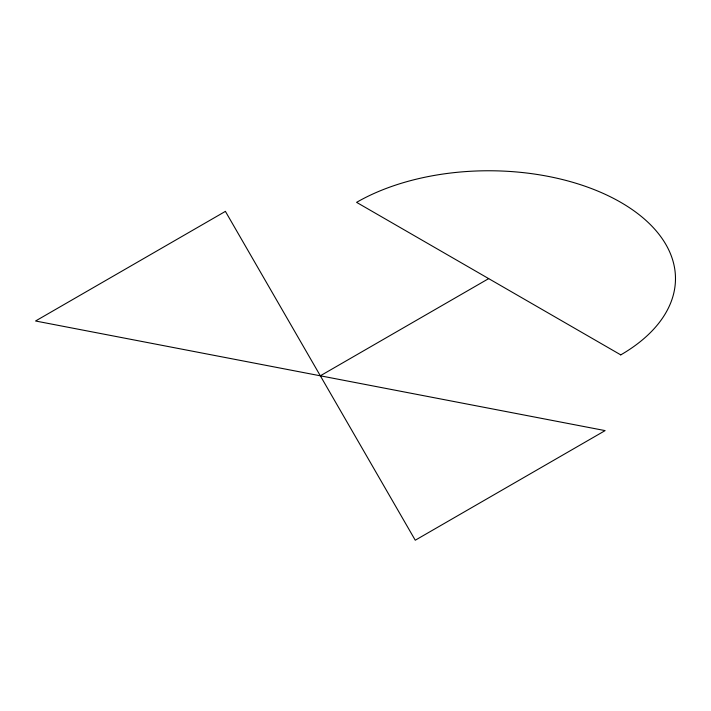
<?xml version="1.0" encoding="UTF-8"?>
<svg xmlns="http://www.w3.org/2000/svg" width="711" height="711" viewBox="0 0 711 711"><rect width="100%" height="100%" fill="white"/><g stroke="black" fill="none" stroke-linecap="round" stroke-linejoin="round"><path stroke-width="1.07" d="M320.332 375.799L488.679 278.614M225.405 211.38L35.55 320.999L605.123 430.608L415.26 540.218L225.405 211.38M620.765 354.878L356.584 202.351A186.806 107.85 0 0 1 620.765 202.351A186.806 107.85 0 0 1 620.765 354.878"/></g></svg>
